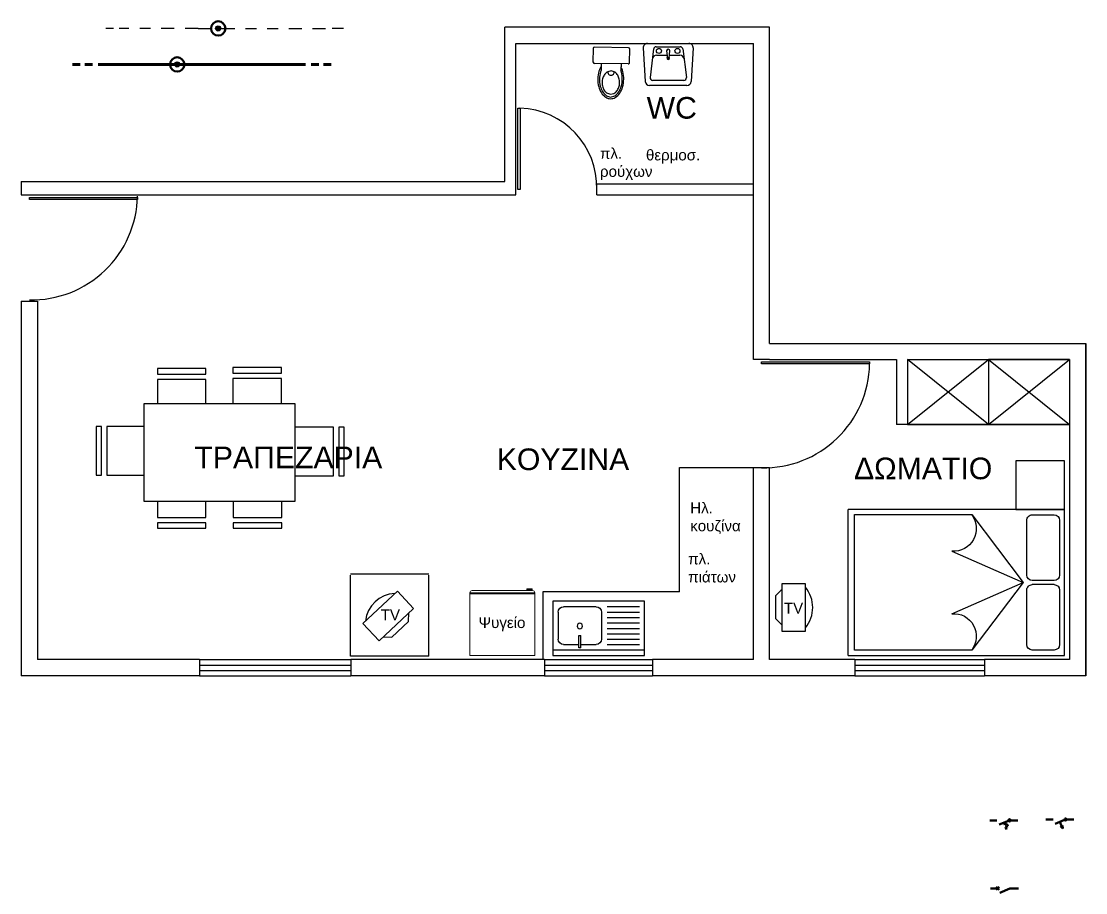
# Model space of a CAD drawing. Header units: millimetres. Extents: x 233498.3 to 233515.2, y 15916.2 to 15927.4.
# Drawn here: x 233498.35 to 233508.2, y 15918.2 to 15926.27 of the extents above; entities that cross this region are included whole.
import ezdxf

# ---------------------------------------------------------------- set-up
doc = ezdxf.new("R2010")
doc.units = ezdxf.units.MM
doc.linetypes.add('ACAD_ISO13W100', pattern=[36, 12, -3, 12, -3, 0, -3, 0, -3])
for name, color, linetype in [('ACCESORI', 252, 'Continuous'), ('CAJETIN', 7, 'Continuous'), ('MUEBLE', 8, 'Continuous'), ('MUROS', 7, 'Continuous'), ('OTE', 7, 'ACAD_ISO13W100'), ('ΔΙΑΚΟΠΤΕΣ αριθμ', 7, 'Continuous'), ('ΠΙΝΑΚΕΣ', 7, 'Continuous')]:
    doc.layers.add(name, color=color, linetype=linetype)
for name, color, linetype, lineweight in [('mobiliario', 136, 'Continuous', 20), ('S', 7, 'Continuous', 100), ('S_2', 7, 'Continuous', 50)]:
    doc.layers.add(name, color=color, linetype=linetype, lineweight=lineweight)
doc.styles.get("Standard").update_dxf_attribs({"font": 'BRLNSR.TTF'})

# ---------------------------------------------------------------- blocks, each defined once
blk = doc.blocks.new('CA-2')
at = {"layer": 'MUEBLE'}
for p, q in [((0, -2), (0, 0)), ((0, 0), (1.35, 0)), ((1.35, 0), (1.35, -2)), ((0.0504, -0.0946), (0.0504, -0.2976)), ((0.6051, -0.0446), (0.1004, -0.0446)), ((0.6551, -0.0946), (0.6551, -0.2976)), ((0.6937, -0.0946), (0.6937, -0.2976)), ((1.2508, -0.0446), (0.7437, -0.0446)), ((1.3008, -0.2976), (1.3008, -0.0946)), ((0.6756, -0.3832), (0.0504, -0.8585)), ((0.1004, -0.3476), (0.6051, -0.3476)), ((0.386, -1.0427), (0.6756, -0.3832)), ((0.9651, -1.0427), (0.6756, -0.3832)), ((1.305, -0.8585), (0.6756, -0.3832)), ((0.7437, -0.3476), (1.2508, -0.3476)), ((0.0504, -0.8585), (0.0504, -1.9428)), ((1.305, -1.9428), (1.305, -0.8585)), ((0.0504, -1.9428), (1.305, -1.9428)), ((0, -2), (1.35, -2))]:
    blk.add_line(p, q, dxfattribs=at)
blk.add_lwpolyline([(1.35, 0), (1.8, 0), (1.8, -0.45), (1.35, -0.45)], close=True, dxfattribs=at)
for centre, radius, start, end in [((0.1004, -0.0946), 0.05, 90, 180), ((0.6051, -0.0946), 0.05, 0, 90), ((0.7437, -0.0946), 0.05, 90, 180), ((1.2508, -0.0946), 0.05, 0, 90), ((0.1004, -0.2976), 0.05, 180, 270), ((0.6051, -0.2976), 0.05, 270, 0), ((0.7437, -0.2976), 0.05, 180, 270), ((1.2508, -0.2976), 0.05, 270, 0), ((0.1778, -1.0242), 0.2091, 354.93576, 127.55915), ((1.1733, -1.0242), 0.2091, 52.44085, 185.06424)]:
    blk.add_arc(centre, radius, start, end, dxfattribs=at)
blk = doc.blocks.new('wc')
at = {"layer": 'ACCESORI'}
for p, q in [((0.233, 0), (-0.233, 0)), ((-0.253, -0.02), (-0.253, -0.203)), ((0.253, -0.203), (0.253, -0.02)), ((0.233, -0.223), (-0.233, -0.223)), ((-0.14, -0.223), (-0.14, -0.319)), ((0.136, -0.223), (0.136, -0.317))]:
    blk.add_line(p, q, dxfattribs=at)
for points in [[(-0.141, -0.263, 0.062055), (-0.168, -0.329, 0.067069), (-0.183, -0.437, 0.067069)], [(-0.183, -0.437, 0.067069), (-0.168, -0.545, 0.079499), (-0.13, -0.628, 0.107137), (-0.068, -0.689, 0.140584), (-0.003, -0.708, 0.140584), (0.061, -0.689, 0.107137), (0.124, -0.628, 0.079499), (0.162, -0.545, 0.067069), (0.176, -0.437, 0.067069), (0.162, -0.329, 0.057475), (0.137, -0.267, 0.107137)], [(-0.159, -0.437, 0.064704), (-0.147, -0.535, 0.077557), (-0.113, -0.612, 0.107174), (-0.058, -0.667), (-0.002, -0.684), (0.055, -0.667, 0.107174), (0.11, -0.612, 0.077557), (0.143, -0.535, 0.064704), (0.156, -0.437, 0.064704), (0.143, -0.338, 0.021175), (0.136, -0.316, 0.107174)]]:
    blk.add_lwpolyline(points, format="xyb", dxfattribs=at)
blk.add_lwpolyline([(-0.122, -0.484, 0.075307), (-0.113, -0.548, 0.085687), (-0.087, -0.599, 0.106098), (-0.046, -0.634), (-0.002, -0.646), (0.043, -0.634, 0.106098), (0.084, -0.599, 0.085687), (0.109, -0.548, 0.075307), (0.119, -0.484, 0.075307), (0.109, -0.421, 0.085687), (0.084, -0.37, 0.106098), (0.043, -0.335), (-0.002, -0.323), (-0.046, -0.335, 0.106098), (-0.087, -0.37, 0.085687), (-0.113, -0.421, 0.075307)], format="xyb", close=True, dxfattribs=at)
for centre, radius, start, end in [((-0.233, -0.02), 0.02, 90, 180), ((0.233, -0.02), 0.02, 0, 90), ((-0.233, -0.203), 0.02, 180, 270), ((0.233, -0.203), 0.02, 270, 0), ((0.226, -0.437), 0.386, 165.1916, 180), ((0.114, -0.407), 0.269, 161.3359, 165.1916), ((-0.002, -0.339), 0.0451, 174.4043, 5.5957)]:
    blk.add_arc(centre, radius, start, end, dxfattribs=at)
blk = doc.blocks.new('refri')
at = {"layer": 'mobiliario'}
for p, q in [((230.8863, 150.472), (230.8863, 151.032)), ((230.8863, 150.472), (230.8863, 151.032)), ((230.9063, 150.452), (230.9063, 151.052)), ((231.4863, 151.052), (230.9063, 151.052)), ((230.9063, 150.452), (230.9063, 151.052)), ((230.9163, 150.452), (230.9163, 151.052)), ((230.9163, 150.452), (230.9163, 151.052)), ((231.4863, 150.452), (231.4863, 151.052)), ((231.4863, 150.452), (230.9063, 150.452))]:
    blk.add_line(p, q, dxfattribs=at)
blk.add_lwpolyline([(230.8808, 151.027), (230.8709, 151.027), (230.8709, 150.9796), (230.8808, 150.9796)], close=True, dxfattribs=at)
for centre, start, end in [((230.9063, 151.032), 90, 180), ((230.9063, 150.472), 180, 270)]:
    blk.add_arc(centre, 0.02, start, end, dxfattribs=at)
blk = doc.blocks.new('lavatrastos')
at = {"layer": 'ACCESORI'}
for p, q in [((233503.1828, 15921.197), (233503.1828, 15921.697)), ((233503.1828, 15921.697), (233504.0328, 15921.697)), ((233503.1828, 15921.647), (233504.0328, 15921.647)), ((233504.0328, 15921.697), (233504.0328, 15921.197)), ((233503.2328, 15921.297), (233503.2328, 15921.547)), ((233503.2828, 15921.597), (233503.4228, 15921.597)), ((233503.4225, 15921.6276), (233503.4225, 15921.622)), ((233503.4425, 15921.6276), (233503.4225, 15921.6276)), ((233503.4225, 15921.622), (233503.4225, 15921.5124)), ((233503.4425, 15921.6276), (233503.4425, 15921.5124)), ((233503.4427, 15921.597), (233503.5828, 15921.597)), ((233503.6328, 15921.297), (233503.6328, 15921.547)), ((233503.6847, 15921.597), (233503.9843, 15921.597)), ((233503.6847, 15921.547), (233503.9843, 15921.547)), ((233503.4225, 15921.5124), (233503.4425, 15921.5124)), ((233503.6847, 15921.497), (233503.9843, 15921.497)), ((233503.6847, 15921.447), (233503.9843, 15921.447)), ((233503.6847, 15921.397), (233503.9843, 15921.397)), ((233503.6847, 15921.347), (233503.9843, 15921.347)), ((233503.5828, 15921.247), (233503.2828, 15921.247)), ((233503.6847, 15921.297), (233503.9843, 15921.297)), ((233503.9843, 15921.247), (233503.6847, 15921.247)), ((233504.0328, 15921.197), (233503.1828, 15921.197))]:
    blk.add_line(p, q, dxfattribs=at)
blk.add_circle((233503.4329, 15921.4253), 0.025, dxfattribs=at)
for centre, start, end in [((233503.2828, 15921.547), 90, 180), ((233503.5828, 15921.547), 0, 90), ((233503.2828, 15921.297), 180, 270), ((233503.5828, 15921.297), 270, 0)]:
    blk.add_arc(centre, 0.05, start, end, dxfattribs=at)
blk = doc.blocks.new('ME-8')
at = {"layer": 'MUEBLE'}
for p, q in [((-0.6528, 0.6094), (-0.6528, 0.5594)), ((-0.2028, 0.6094), (-0.6528, 0.6094)), ((-0.2028, 0.5594), (-0.2028, 0.6094)), ((0.0471, 0.6182), (0.0471, 0.5682)), ((0.4971, 0.6182), (0.0471, 0.6182)), ((0.4971, 0.5682), (0.4971, 0.6182)), ((-0.6528, 0.5594), (-0.2028, 0.5594)), ((-0.6528, 0.5094), (-0.6528, 0.2836)), ((-0.2028, 0.5094), (-0.6528, 0.5094)), ((-0.2028, 0.2836), (-0.2028, 0.5094)), ((0.0471, 0.5682), (0.4971, 0.5682)), ((0.0471, 0.5182), (0.0471, 0.2836)), ((0.4971, 0.5182), (0.0471, 0.5182)), ((0.4971, 0.2836), (0.4971, 0.5182)), ((-0.7779, 0.2836), (-0.7779, -0.6164)), ((0.6221, 0.2836), (-0.7779, 0.2836)), ((0.6221, -0.6164), (0.6221, 0.2836)), ((-1.2203, 0.073), (-1.2203, -0.377)), ((-1.1703, 0.073), (-1.2203, 0.073)), ((-1.1703, -0.377), (-1.1703, 0.073)), ((-0.7779, 0.073), (-1.1203, 0.073)), ((-1.1203, 0.073), (-1.1203, -0.377)), ((0.9767, 0.0682), (0.6221, 0.0682)), ((0.9767, -0.3818), (0.9767, 0.0682)), ((1.0267, 0.0682), (1.0267, -0.3818)), ((1.0767, 0.0682), (1.0267, 0.0682)), ((1.0767, -0.3818), (1.0767, 0.0682)), ((-1.2203, -0.377), (-1.1703, -0.377)), ((-1.1203, -0.377), (-0.7779, -0.377)), ((0.6221, -0.3818), (0.9767, -0.3818)), ((1.0267, -0.3818), (1.0767, -0.3818)), ((-0.7779, -0.6164), (0.6221, -0.6164)), ((-0.6528, -0.6164), (-0.6528, -0.7664)), ((-0.2028, -0.7664), (-0.2028, -0.6164)), ((0.0476, -0.6164), (0.0476, -0.7664)), ((0.4976, -0.7664), (0.4976, -0.6164)), ((-0.6528, -0.7664), (-0.2028, -0.7664)), ((0.0476, -0.7664), (0.4976, -0.7664)), ((-0.6528, -0.8164), (-0.6528, -0.8664)), ((-0.2028, -0.8164), (-0.6528, -0.8164)), ((-0.6528, -0.8664), (-0.2028, -0.8664)), ((-0.2028, -0.8664), (-0.2028, -0.8164)), ((0.0476, -0.8164), (0.0476, -0.8664)), ((0.4976, -0.8164), (0.0476, -0.8164)), ((0.0476, -0.8664), (0.4976, -0.8664)), ((0.4976, -0.8664), (0.4976, -0.8164))]:
    blk.add_line(p, q, dxfattribs=at)

msp = doc.modelspace()

# ---------------------------------------------------------------- hatches: boundary and pattern name
at = {"layer": 'S_2'}
h = msp.add_hatch(color=256, dxfattribs=at)
h.dxf.hatch_style = 1
h.paths.add_polyline_path([(233507.9808, 15918.8266), (233507.963, 15918.8188), (233507.9822, 15918.799)])
at = {"layer": 'ΔΙΑΚΟΠΤΕΣ αριθμ'}
h = msp.add_hatch(color=256, dxfattribs=at)
h.dxf.hatch_style = 1
h.paths.add_polyline_path([(233500.1922, 15926.1989, 1), (233500.1435, 15926.1989, 1)])
h = msp.add_hatch(color=256, dxfattribs=at)
h.dxf.hatch_style = 1
h.paths.add_polyline_path([(233499.8124, 15925.8659, 1), (233499.7637, 15925.8659, 1)])

# ---------------------------------------------------------------- linework, layer by layer
at = {"ltscale": 0.001}
for p, q in [((233498.3453, 15923.677), (233498.3453, 15920.2106)), ((233498.4953, 15923.677), (233498.4953, 15920.3606)), ((233505.2703, 15923.1356), (233505.1203, 15923.1356)), ((233506.5453, 15923.1356), (233507.2953, 15923.1356)), ((233508.0453, 15923.1356), (233507.2953, 15923.1356)), ((233506.5453, 15922.5356), (233506.4453, 15922.5356)), ((233506.5453, 15922.5356), (233508.0453, 15922.5356)), ((233508.0453, 15922.5356), (233507.2953, 15922.5356)), ((233504.4377, 15920.987), (233504.4377, 15922.1365)), ((233505.2703, 15922.1356), (233505.1203, 15922.1356)), ((233499.9953, 15920.3606), (233499.9953, 15920.2106)), ((233501.3953, 15920.3606), (233501.3953, 15920.2106)), ((233503.1876, 15920.3606), (233503.1876, 15920.2106)), ((233504.1876, 15920.3606), (233504.1876, 15920.2106)), ((233506.0578, 15920.3606), (233506.0578, 15920.2106)), ((233507.2578, 15920.3606), (233507.2578, 15920.2106))]:
    msp.add_line(p, q, dxfattribs=at)
at = {"color": 2, "ltscale": 0.001}
for p, q in [((233499.9953, 15920.3606), (233501.3953, 15920.3606)), ((233503.1876, 15920.3606), (233504.1876, 15920.3606)), ((233506.0578, 15920.3606), (233507.2578, 15920.3606)), ((233499.9953, 15920.2106), (233501.3953, 15920.2106)), ((233503.1876, 15920.2106), (233504.1876, 15920.2106)), ((233506.0578, 15920.2106), (233507.2578, 15920.2106))]:
    msp.add_line(p, q, dxfattribs=at)
at = {"color": 1, "ltscale": 0.001}
for p, q in [((233499.9953, 15920.3106), (233501.3953, 15920.3106)), ((233499.9953, 15920.2606), (233501.3953, 15920.2606)), ((233503.1876, 15920.3106), (233504.1876, 15920.3106)), ((233503.1876, 15920.2606), (233504.1876, 15920.2606)), ((233506.0578, 15920.3106), (233507.2578, 15920.3106)), ((233506.0578, 15920.2606), (233507.2578, 15920.2606))]:
    msp.add_line(p, q, dxfattribs=at)
at = {"color": 2, "ltscale": 0.001}
for points in [[(233502.9403, 15925.4606), (233502.9603, 15925.4606), (233502.9603, 15924.7106), (233502.9403, 15924.7106)], [(233498.4205, 15924.6153), (233498.4205, 15924.6353), (233499.4205, 15924.6353), (233499.4205, 15924.6153)], [(233505.1953, 15923.1156), (233506.1953, 15923.1156), (233506.1953, 15923.0956), (233505.1953, 15923.0956)]]:
    msp.add_lwpolyline(points, close=True, dxfattribs=at)
at = {"color": 1, "ltscale": 0.001}
for centre, radius, start, end in [((233502.9401, 15924.7304), 0.7304, 358.4428, 88.41849), ((233498.441, 15924.6676), 0.9797, 268.79868, 358.86304), ((233505.2178, 15923.113), 0.9777, 268.68189, 358.97983)]:
    msp.add_arc(centre, radius, start, end, dxfattribs=at)
at = {"layer": 'ACCESORI'}
for p, q in [((233504.1012, 15926.0194), (233504.1199, 15925.7085)), ((233504.14, 15926.0606), (233504.5238, 15926.0606)), ((233504.1972, 15926.0091), (233504.1642, 15925.7449)), ((233504.2204, 15926.0295), (233504.4434, 15926.0295)), ((233504.3163, 15925.9906), (233504.3241, 15925.9246)), ((233504.3397, 15925.9246), (233504.3474, 15925.9906)), ((233504.4665, 15926.0091), (233504.4996, 15925.7449)), ((233504.5625, 15926.0194), (233504.5439, 15925.7085)), ((233504.2244, 15925.9518), (233504.3209, 15925.9518)), ((233504.3241, 15925.9246), (233504.3397, 15925.9246)), ((233504.3429, 15925.9518), (233504.4394, 15925.9518)), ((233504.4764, 15925.7186), (233504.1873, 15925.7186)), ((233504.5051, 15925.672), (233504.1587, 15925.672))]:
    msp.add_line(p, q, dxfattribs=at)
at = {"layer": 'ACCESORI', "ltscale": 0.001}
for p, q in [((233507.2953, 15922.5356), (233506.5453, 15923.1356)), ((233506.5453, 15922.5356), (233507.2953, 15923.1356)), ((233507.2953, 15922.5356), (233508.0453, 15923.1356)), ((233507.2953, 15923.1356), (233507.2953, 15922.5356)), ((233507.2953, 15923.1356), (233508.0453, 15922.5356)), ((233508.0453, 15922.5356), (233506.5453, 15922.5356))]:
    msp.add_line(p, q, dxfattribs=at)
at = {"layer": 'ACCESORI'}
for centre in [(233504.2464, 15925.9906), (233504.4174, 15925.9906)]:
    msp.add_circle(centre, 0.0233, dxfattribs=at)
for centre, radius, start, end in [((233504.14, 15926.0217), 0.0389, 90, 183.43363), ((233504.2204, 15926.0062), 0.0233, 90, 172.87498), ((233504.3319, 15925.9906), 0.0155, 0, 180), ((233504.4434, 15926.0062), 0.0233, 7.12502, 90), ((233504.4434, 15926.0062), 0.0233, 7.12502, 90), ((233504.5238, 15926.0217), 0.0389, 356.56637, 90), ((233504.2244, 15925.9129), 0.0389, 90, 172.87498), ((233504.3319, 15925.9246), 0.0117, 138.1701, 41.8299), ((233504.4394, 15925.9129), 0.0389, 7.12502, 90), ((233504.1587, 15925.7109), 0.0389, 183.43363, 270), ((233504.1873, 15925.742), 0.0233, 172.87498, 270), ((233504.4764, 15925.742), 0.0233, 270, 7.12502), ((233504.5051, 15925.7109), 0.0389, 270, 356.56637)]:
    msp.add_arc(centre, radius, start, end, dxfattribs=at)
at = {"layer": 'CAJETIN'}
for p, q in [((233502.8203, 15924.7839), (233502.8203, 15926.2106)), ((233505.2703, 15923.2856), (233505.2703, 15926.2106)), ((233502.9203, 15924.6606), (233502.9203, 15926.0606)), ((233505.1203, 15923.2856), (233505.1203, 15926.0606)), ((233503.6703, 15924.6606), (233503.6703, 15924.7606)), ((233505.1203, 15923.1356), (233505.1203, 15923.2856)), ((233505.2703, 15923.2856), (233506.4453, 15923.2856)), ((233506.4453, 15923.2856), (233508.1953, 15923.2856)), ((233508.1953, 15920.2106), (233508.1953, 15923.2856)), ((233505.2703, 15923.1356), (233506.4453, 15923.1356)), ((233506.5453, 15923.1356), (233508.0453, 15923.1356)), ((233506.5453, 15922.5356), (233508.0453, 15922.5356)), ((233505.1203, 15920.3606), (233505.1203, 15922.1356)), ((233505.2703, 15920.3606), (233505.2703, 15922.1356))]:
    msp.add_line(p, q, dxfattribs=at)
at = {"layer": 'CAJETIN', "ltscale": 0.001}
for p, q in [((233505.2703, 15926.2106), (233502.8203, 15926.2106)), ((233498.3453, 15924.7839), (233502.8203, 15924.7839)), ((233498.3453, 15924.7839), (233498.3453, 15924.6606)), ((233498.3453, 15924.6606), (233502.9203, 15924.6606)), ((233498.3453, 15923.677), (233498.4953, 15923.677)), ((233504.4377, 15922.1365), (233505.1203, 15922.1365)), ((233503.1728, 15920.987), (233503.1728, 15920.3606))]:
    msp.add_line(p, q, dxfattribs=at)
at = {"layer": 'CAJETIN'}
for points in [[(233502.9203, 15926.0606), (233505.1203, 15926.0606)], [(233503.6703, 15924.7606), (233505.1203, 15924.7606)], [(233503.6703, 15924.6606), (233505.1203, 15924.6606)], [(233508.1953, 15923.2856), (233508.1953, 15923.2856), (233508.1953, 15920.2106), (233507.2578, 15920.2106)], [(233506.4453, 15923.1356), (233506.4453, 15922.5356)], [(233506.5453, 15923.1356), (233506.5453, 15922.5356)], [(233508.0453, 15923.1356), (233508.0453, 15923.1356), (233508.0453, 15920.3606), (233507.2578, 15920.3606)], [(233504.4377, 15920.987), (233503.1728, 15920.987)], [(233499.9953, 15920.3606), (233498.4953, 15920.3606)], [(233503.1876, 15920.3606), (233501.3953, 15920.3606)], [(233505.1203, 15920.3606), (233504.1876, 15920.3606)], [(233506.0578, 15920.3606), (233505.2703, 15920.3606)], [(233499.9953, 15920.2106), (233498.3453, 15920.2106)], [(233503.1876, 15920.2106), (233501.3953, 15920.2106)], [(233505.1953, 15920.2106), (233504.1876, 15920.2106)], [(233506.0578, 15920.2106), (233505.1953, 15920.2106)]]:
    msp.add_lwpolyline(points, dxfattribs=at)
at = {"layer": 'MUEBLE'}
for p, q in [((233501.3907, 15921.1541), (233502.1157, 15921.1541)), ((233501.3907, 15920.3916), (233501.3907, 15921.1416)), ((233502.1157, 15920.3916), (233502.1157, 15921.1416)), ((233505.3826, 15921.0613), (233505.3826, 15920.6239)), ((233505.6013, 15921.0613), (233505.3826, 15921.0613)), ((233505.6013, 15920.6239), (233505.6013, 15921.0613)), ((233501.8254, 15920.9945), (233501.506, 15920.6957)), ((233501.9749, 15920.8348), (233501.8254, 15920.9945)), ((233505.3826, 15921.0102), (233505.3243, 15920.9519)), ((233505.3243, 15920.9519), (233505.3243, 15920.7405)), ((233505.3826, 15921.0029), (233505.3753, 15921.0029)), ((233501.6555, 15920.536), (233501.9749, 15920.8348)), ((233501.9295, 15920.7126), (233501.9323, 15920.795)), ((233501.9323, 15920.795), (233501.9323, 15920.795)), ((233501.506, 15920.6957), (233501.6555, 15920.536)), ((233501.7752, 15920.5681), (233501.9295, 15920.7126)), ((233505.3243, 15920.7405), (233505.3826, 15920.6822)), ((233505.3826, 15920.6822), (233505.3826, 15920.6822)), ((233501.6927, 15920.5708), (233501.7752, 15920.5681)), ((233501.6981, 15920.5758), (233501.703, 15920.5705)), ((233505.3826, 15920.6239), (233505.6013, 15920.6239)), ((233501.9282, 15920.3916), (233501.3907, 15920.3916)), ((233502.1157, 15920.3916), (233501.9282, 15920.3916))]:
    msp.add_line(p, q, dxfattribs=at)
for centre, start, end in [((233501.8185, 15920.6819), 93.14273, 173.05373), ((233505.3778, 15920.8426), 320.0445, 39.9555)]:
    msp.add_arc(centre, 0.2916, start, end, dxfattribs=at)
at = {"layer": 'OTE', "ltscale": 0.01}
for p, q in [((233499.1971, 15926.1989), (233499.1271, 15926.1989)), ((233499.9812, 15926.1989), (233499.25, 15926.1989)), ((233499.915, 15926.1989), (233499.915, 15926.1989)), ((233499.9812, 15926.1989), (233501.1698, 15926.1989)), ((233500.1017, 15926.1989), (233500.1017, 15926.1989)), ((233501.3265, 15926.1989), (233501.2214, 15926.1989))]:
    msp.add_line(p, q, dxfattribs=at)
at = {"layer": 'S'}
for p, q in [((233498.8891, 15925.8659), (233498.8191, 15925.8659)), ((233499.004, 15925.8659), (233498.934, 15925.8659)), ((233499.7881, 15925.8659), (233499.0569, 15925.8659)), ((233499.7881, 15925.8659), (233500.9767, 15925.8659)), ((233501.0983, 15925.8659), (233501.0283, 15925.8659)), ((233501.2132, 15925.8659), (233501.1432, 15925.8659))]:
    msp.add_line(p, q, dxfattribs=at)
at = {"layer": 'S_2'}
for p, q in [((233499.7219, 15925.8659), (233499.7219, 15925.8659)), ((233507.8929, 15918.8824), (233507.8257, 15918.8824)), ((233508.0857, 15918.8824), (233508.0185, 15918.8824)), ((233507.3743, 15918.8741), (233507.3071, 15918.8741)), ((233507.4814, 15918.8704), (233507.3943, 15918.8343)), ((233507.446, 15918.8329), (233507.4379, 15918.8524)), ((233507.4652, 15918.8408), (233507.446, 15918.8329)), ((233507.4737, 15918.8203), (233507.4545, 15918.8123)), ((233507.4634, 15918.7908), (233507.4545, 15918.8123)), ((233507.4737, 15918.8203), (233507.4652, 15918.8408)), ((233507.5671, 15918.8741), (233507.4999, 15918.8741)), ((233508, 15918.8787), (233507.9129, 15918.8426)), ((233507.9721, 15918.8228), (233507.9564, 15918.8607)), ((233507.963, 15918.8188), (233507.9808, 15918.8266)), ((233507.9822, 15918.799), (233507.963, 15918.8188)), ((233507.9808, 15918.8266), (233507.9822, 15918.799)), ((233507.381, 15918.2446), (233507.3138, 15918.2446)), ((233507.3946, 15918.2582), (233507.3674, 15918.231)), ((233507.3946, 15918.231), (233507.3674, 15918.2582)), ((233507.4939, 15918.2446), (233507.401, 15918.2049)), ((233507.5738, 15918.2446), (233507.4939, 15918.2446))]:
    msp.add_line(p, q, dxfattribs=at)
for centre, radius in [((233500.1678, 15926.1989), 0.0662), ((233499.7881, 15925.8659), 0.0662), ((233507.4903, 15918.8741), 0.0096), ((233508.0089, 15918.8824), 0.0096)]:
    msp.add_circle(centre, radius, dxfattribs=at)
at = {"layer": 'ΠΙΝΑΚΕΣ'}
for centre in [(233500.1678, 15926.1989), (233499.7881, 15925.8659)]:
    msp.add_circle(centre, 0.0244, dxfattribs=at)

# ---------------------------------------------------------------- block references
msp.add_blockref('ME-8', (233500.2573, 15922.4433))
at = {"xscale": -1}
for name, p, rotation in [('CA-2', (233507.9985, 15920.3993), 270), ('lavatrastos', (0.0811, 31842.097), 180)]:
    msp.add_blockref(name, p, dxfattribs=dict(at, rotation=rotation))
at = {"layer": 'ACCESORI', "xscale": 0.6697782661630699, "yscale": 0.6697782661630699, "zscale": 0.6697782661630699, "rotation": 359.0618298409854}
msp.add_blockref('wc', (233503.8073, 15926.0229), dxfattribs=at)
at = {"layer": 'MUROS', "rotation": 269.9988899575226}
msp.add_blockref('refri', (233352.0492, 16151.8893), dxfattribs=at)

# ---------------------------------------------------------------- texts
at = {"ltscale": 0.001, "attachment_point": 1}
for s, width, heights, insert, char_height in [('{\\fArial|b0|i0|c0|p34;\\C3;WC}', 0.825318, [0], (233504.132, 15925.5648), 0.2), ('{\\fArial|b0|i0|c161|p34;πλ. ρούχων}', 0.397672, [0], (233503.7005, 15925.0931), 0.1), ('{\\fArial|b0|i0|c161|p34;θερμοσ.}', 0.397672, [0], (233504.1257, 15925.0785), 0.1), ('{\\fArial|b0|i0|c161|p34;\\C3;ΤΡΑΠΕΖΑΡΙΑ}', 0.825318, [0.207], (233499.9472, 15922.3314), 0.2), ('{\\fArial|b0|i0|c161|p34;\\C3;ΚΟΥΖΙΝΑ}', 0.825318, [0], (233502.7451, 15922.3139), 0.2), ('{\\fArial|b0|i0|c161|p34;\\C3;ΔΩΜΑΤΙΟ}', 0.825318, [0], (233506.0507, 15922.2294), 0.2), ('{\\fArial|b0|i0|c161|p34;Ηλ. κουζίνα}', 0.397672, [0], (233504.5355, 15921.8149), 0.1), ('{\\fArial|b0|i0|c161|p34;πλ. πιάτων}', 0.397672, [0], (233504.5165, 15921.3416), 0.1), ('{\\fArial|b0|i0|c0|p34;TV}', 0.397672, [0], (233505.4023, 15920.887), 0.1), ('{\\fArial|b0|i0|c0|p34;TV}', 0.397672, [0], (233501.6712, 15920.8244), 0.1), ('{\\fArial|b0|i0|c161|p34;Ψυγείο}', 0.397672, [0], (233502.5764, 15920.753), 0.1)]:
    msp.add_mtext_dynamic_manual_height_columns(s, width=width, gutter_width=1.5929, heights=heights, dxfattribs=dict(at, insert=insert, char_height=char_height))

doc.saveas('drawing.dxf')
